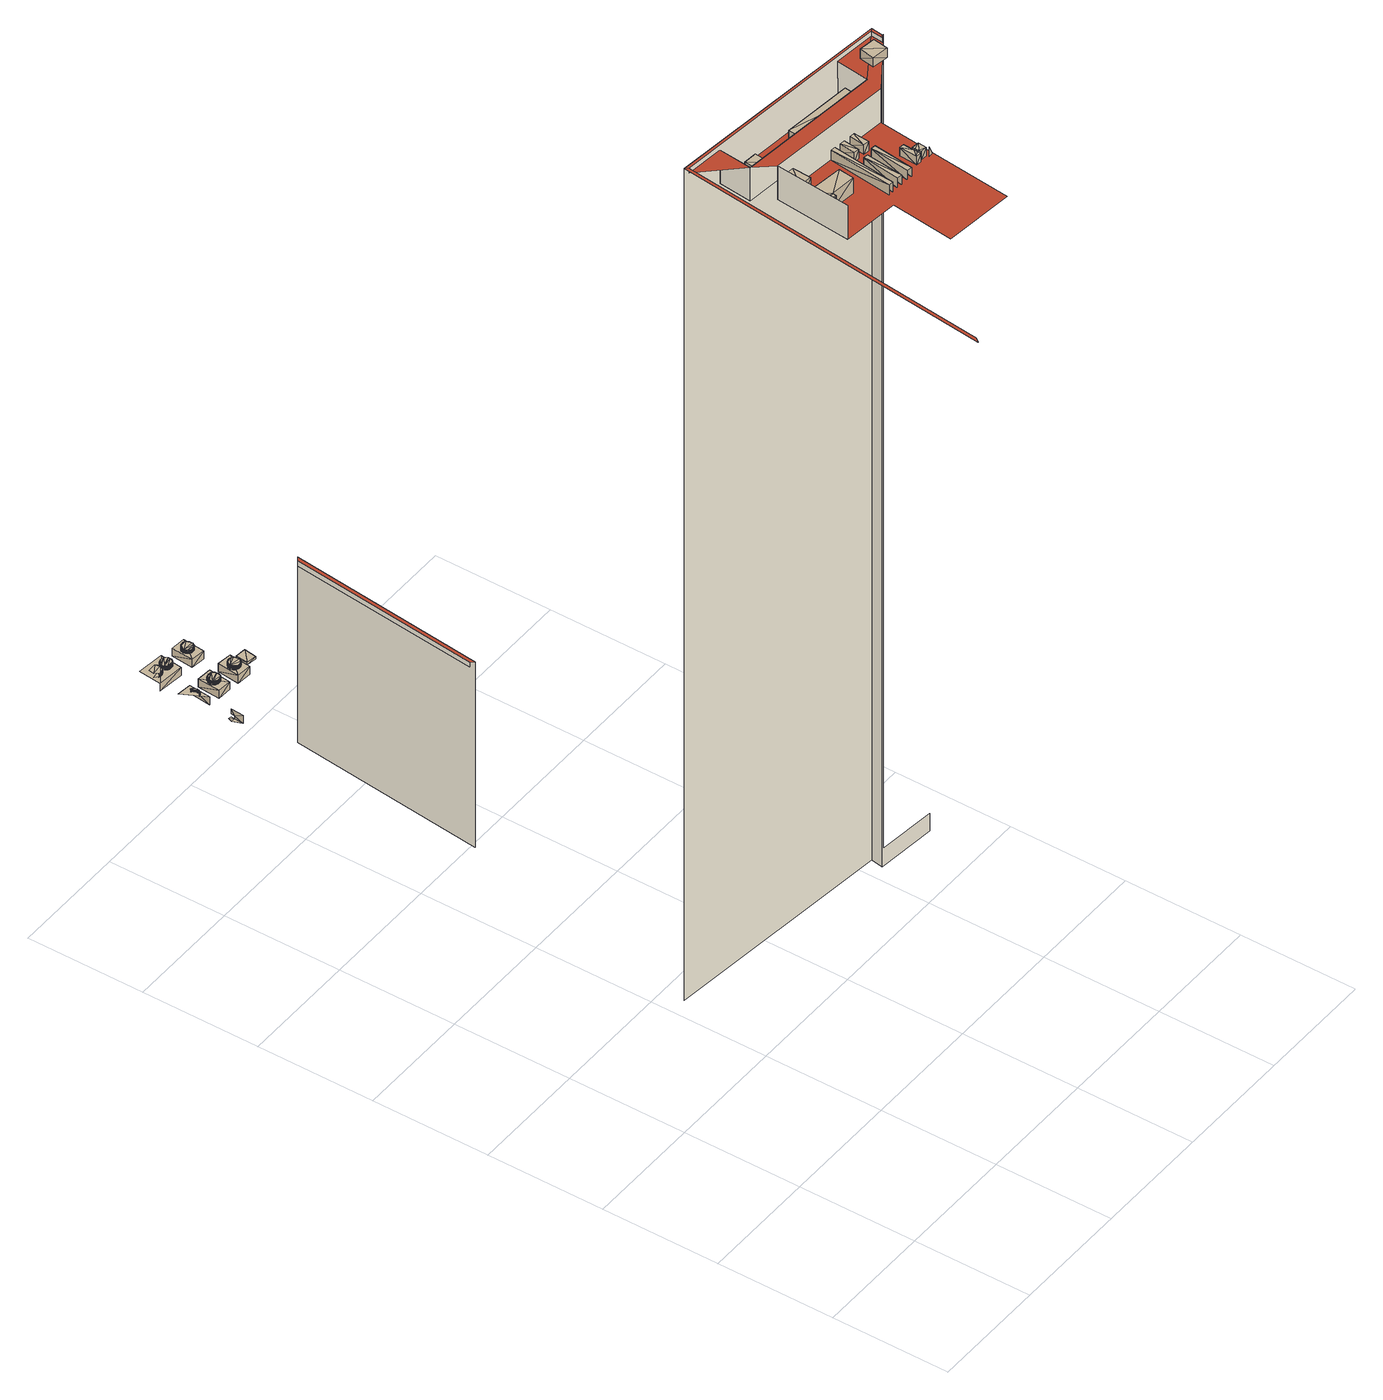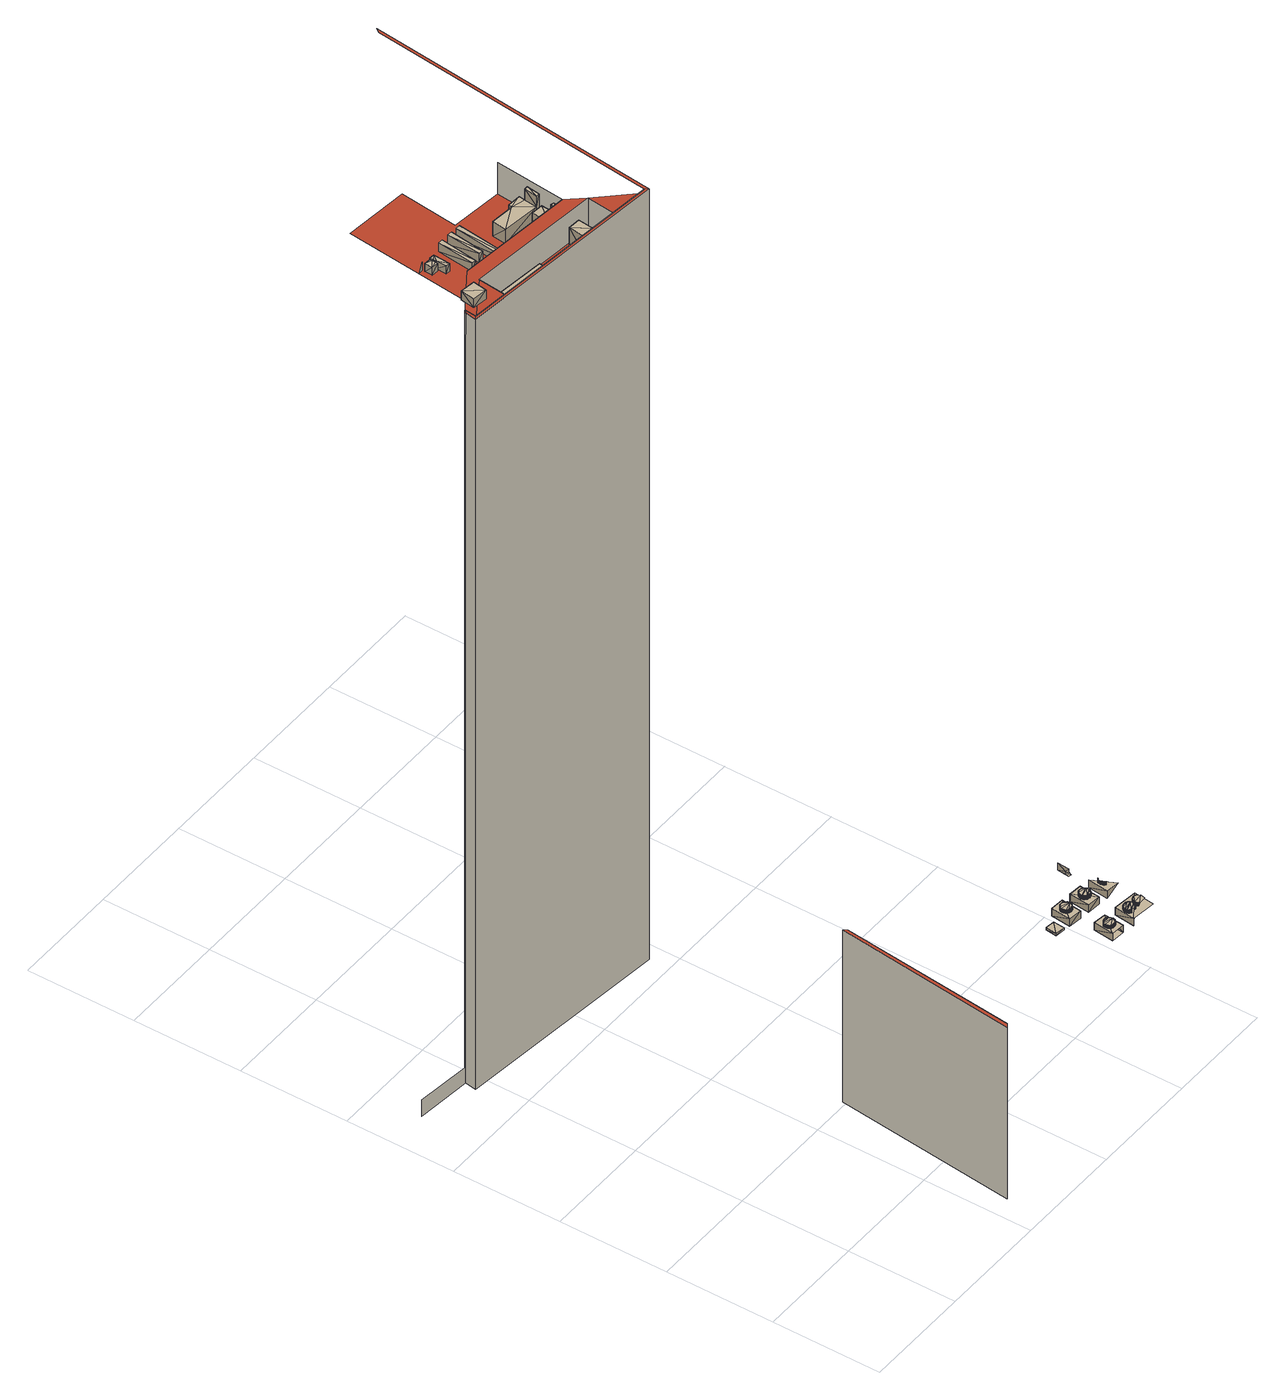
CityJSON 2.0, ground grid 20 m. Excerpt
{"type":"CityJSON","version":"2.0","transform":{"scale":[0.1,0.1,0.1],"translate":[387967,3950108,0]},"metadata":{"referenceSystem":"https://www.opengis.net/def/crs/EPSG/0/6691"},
"CityObjects":{
"building1":{"type":"Building","attributes":{"name":"日経ビル","延べ面積換算係数":"1","大字・町コード":"6","町・丁目コード":"1","13+区市町村コード+大字・町コード+町・丁目コード":"13101006001","地区計画":"大手町・丸の内・有楽町地区","class":"3002","usage":"401","measuredHeight":160.4,"storeysAboveGround":31,"storeysBelowGround":2,"RiverFloodingRiskAttribute.description":"10","RiverFloodingRiskAttribute.rank":"1","RiverFloodingRiskAttribute.depth":0.33,"RiverFloodingRiskAttribute.adminType":"2","RiverFloodingRiskAttribute.scale":"2","HighTideRiskAttribute.description":"2","HighTideRiskAttribute.rank":"1","HighTideRiskAttribute.depth":0.18,"BuildingDetailAttribute.buildingRoofEdgeArea":2373.67,"BuildingDetailAttribute.fireproofStructureType":"1001","BuildingDetailAttribute.urbanPlanType":"21","BuildingDetailAttribute.areaClassificationType":"22","BuildingDetailAttribute.districtsAndZonesType":"10","BuildingDetailAttribute.landUseType":"212","BuildingDetailAttribute.detailedUsage":"1210","BuildingDetailAttribute.specifiedBuildingCoverageRate":80,"BuildingDetailAttribute.specifiedFloorAreaRate":1200,"BuildingDetailAttribute.surveyYear":2021,"BuildingIDAttribute.prefecture":"13","BuildingIDAttribute.city":"13101"},"address":[{"country":"日本","locality":"東京都千代田区大手町一丁目"}],"children":["building1-1"],"geometry":[{"type":"MultiSurface","lod":"2","boundaries":[[[0,1,2,3]],[[4,5,6,7]],[[8,9,10]],[[9,11,12,10]],[[6,5,13,14,15,16]],[[17,18,11,9]],[[12,19,20,21,22,2,8,10]],[[7,6,16,23]],[[12,11,18,19]],[[3,2,22,24]],[[25,26,3,24]],[[27,28,21,17,9,7,23]],[[20,19,18,17]],[[21,20,17]],[[29,28,27,30]],[[29,22,21,28]],[[29,30,31,32]],[[29,32,24,22]],[[33,25,24,32]],[[32,31,34,35,36,33]]],"semantics":{"surfaces":[{"type":"RoofSurface"},{"type":"WallSurface"}],"values":[0,1,0,1,0,1,1,1,0,0,1,0,1,0,1,1,0,0,1,1]}}]},
"building1-1":{"type":"BuildingInstallation","parents":["building1"],"geometry":[{"type":"MultiSurface","lod":"2","boundaries":[[[37,38,39]],[[40,41,42]],[[37,39,43]],[[38,42,39]],[[38,37,44]],[[41,39,42]],[[37,45,44]],[[46,41,40]],[[47,38,44]],[[37,43,48]],[[42,38,47]],[[49,39,41]],[[45,37,48]],[[43,39,50]],[[50,44,45]],[[48,43,50]],[[51,46,40]],[[49,50,39]],[[50,45,48]],[[47,44,50]],[[46,49,41]],[[40,42,52]],[[52,42,47]],[[40,52,51]],[[53,54,55]],[[56,57,58]],[[55,54,59]],[[60,53,55]],[[54,61,59]],[[59,62,55]],[[56,61,54]],[[62,60,55]],[[53,56,54]],[[63,56,58]],[[49,46,51]],[[52,49,51]],[[56,53,60]],[[59,61,62]],[[62,56,60]],[[58,57,64]],[[61,56,62]],[[65,63,58]],[[56,66,57]],[[64,65,58]],[[66,67,57]],[[57,67,64]],[[66,56,63]],[[68,69,70]],[[70,69,71]],[[72,50,49]],[[73,49,52]],[[71,74,70]],[[69,75,71]],[[65,66,63]],[[74,68,70]],[[69,68,75]],[[64,67,65]],[[47,50,76]],[[77,73,52]],[[75,78,71]],[[67,66,65]],[[52,47,76]],[[79,74,71]],[[78,79,71]],[[75,68,78]],[[68,74,79]],[[72,49,73]],[[78,68,79]],[[50,72,76]],[[77,52,76]],[[72,73,77]],[[76,72,77]],[[80,81,82]],[[83,84,82]],[[84,80,82]],[[85,86,87]],[[88,86,85]],[[89,90,87]],[[91,84,83]],[[83,92,91]],[[86,89,87]],[[93,88,90]],[[93,86,88]],[[94,93,90]],[[92,95,91]],[[94,90,89]],[[96,97,98]],[[95,80,84]],[[89,86,94]],[[91,95,84]],[[98,99,100]],[[86,93,94]],[[97,99,98]],[[101,102,100]],[[103,104,105]],[[106,107,108]],[[96,102,97]],[[108,107,109]],[[109,110,108]],[[106,111,107]],[[104,112,105]],[[110,106,108]],[[107,111,109]],[[113,101,100]],[[114,110,109]],[[115,111,106]],[[115,106,110]],[[109,111,114]],[[97,102,101]],[[100,99,113]],[[114,115,110]],[[111,115,114]],[[99,97,113]],[[97,101,113]],[[116,117,118]],[[119,116,118]],[[120,121,122]],[[118,117,123]],[[121,124,122]],[[125,120,122]],[[116,126,117]],[[117,127,123]],[[128,129,122]],[[124,130,122]],[[130,128,122]],[[122,129,125]],[[121,120,131]],[[117,126,127]],[[132,103,105]],[[104,133,112]],[[131,120,125]],[[121,131,134]],[[121,134,124]],[[126,116,119]],[[129,131,125]],[[119,118,135]],[[118,123,135]],[[136,131,129]],[[135,126,119]],[[128,137,129]],[[138,136,129]],[[137,138,129]],[[131,139,134]],[[123,127,135]],[[140,141,138]],[[141,136,138]],[[131,136,139]],[[128,134,137]],[[142,128,130]],[[143,134,128]],[[134,139,137]],[[127,126,135]],[[144,141,140]],[[130,124,142]],[[124,134,143]],[[137,139,145]],[[142,143,128]],[[141,144,136]],[[146,140,138]],[[139,147,145]],[[124,143,142]],[[146,144,140]],[[136,148,139]],[[149,138,137]],[[145,149,137]],[[144,148,136]],[[147,139,148]],[[138,149,146]],[[145,147,149]],[[148,144,146]],[[147,148,149]],[[149,148,146]],[[150,151,152]],[[104,103,132]],[[133,153,112]],[[154,132,105]],[[105,112,154]],[[133,104,132]],[[112,153,154]],[[133,132,154]],[[153,133,154]],[[155,156,157]],[[158,155,157]],[[157,159,158]],[[157,156,160]],[[156,155,160]],[[159,157,160]],[[159,161,158]],[[155,158,162]],[[155,162,160]],[[158,161,162]],[[159,160,162]],[[161,159,162]]]}]},
"building2":{"type":"Building","attributes":{"延べ面積換算係数":"1","大字・町コード":"6","町・丁目コード":"1","13+区市町村コード+大字・町コード+町・丁目コード":"13101006001","地区計画":"大手町・丸の内・有楽町地区","class":"3002","usage":"421","measuredHeight":68.5,"storeysAboveGround":8,"storeysBelowGround":2,"BuildingDetailAttribute.buildingRoofEdgeArea":4080.98,"BuildingDetailAttribute.fireproofStructureType":"1001","BuildingDetailAttribute.urbanPlanType":"21","BuildingDetailAttribute.areaClassificationType":"22","BuildingDetailAttribute.districtsAndZonesType":"10","BuildingDetailAttribute.landUseType":"214","BuildingDetailAttribute.detailedUsage":"1110","BuildingDetailAttribute.specifiedBuildingCoverageRate":80,"BuildingDetailAttribute.specifiedFloorAreaRate":1200,"BuildingDetailAttribute.surveyYear":2021,"BuildingIDAttribute.prefecture":"13","BuildingIDAttribute.city":"13101"},"address":[{"country":"日本","locality":"東京都千代田区大手町一丁目"}],"children":["building2-1"],"geometry":[{"type":"MultiSurface","lod":"2","boundaries":[[[163,164,165,166]],[[167,163,166,168]],[[169,170,167,168]]],"semantics":{"surfaces":[{"type":"WallSurface"},{"type":"RoofSurface"}],"values":[0,1,0]}}]},
"building2-1":{"type":"BuildingInstallation","parents":["building2"],"geometry":[{"type":"MultiSurface","lod":"2","boundaries":[[[171,172,173]],[[173,174,175]],[[171,176,172]],[[177,174,175]],[[171,173,175]],[[175,178,177]],[[179,176,171]],[[180,181,182]],[[183,180,182]],[[180,183,184]],[[185,180,184]],[[183,186,184]],[[187,180,185]],[[187,188,180]],[[185,184,186]],[[181,180,188]],[[183,182,189]],[[187,185,186]],[[183,189,186]],[[190,187,186]],[[191,190,186]],[[192,181,188]],[[188,187,190]],[[186,189,191]],[[189,182,193]],[[188,190,191]],[[189,188,191]],[[192,188,189]],[[193,192,189]],[[194,195,196]],[[197,198,199]],[[200,201,202]],[[202,199,200]],[[203,193,201]],[[204,201,200]],[[204,205,201]],[[199,198,200]],[[198,197,206]],[[192,193,207]],[[205,203,201]],[[208,192,207]],[[200,198,204]],[[209,192,208]],[[193,210,207]],[[197,211,206]],[[198,206,204]],[[209,208,207]],[[203,210,193]],[[197,192,212]],[[210,209,207]],[[204,206,213]],[[212,192,209]],[[197,212,211]],[[206,214,213]],[[215,209,210]],[[206,211,214]],[[205,204,213]],[[216,215,210]],[[213,214,205]],[[212,209,215]],[[210,203,216]],[[214,211,205]],[[212,215,216]],[[203,212,216]],[[205,211,217]],[[211,218,217]],[[194,196,219]],[[212,220,211]],[[211,221,218]],[[222,205,217]],[[220,221,211]],[[205,223,203]],[[217,218,222]],[[205,222,223]],[[218,221,222]],[[220,212,203]],[[223,220,203]],[[222,221,224]],[[225,221,220]],[[222,226,223]],[[221,227,224]],[[225,220,223]],[[228,222,224]],[[226,225,223]],[[227,221,229]],[[229,221,225]],[[226,222,228]],[[227,229,224]],[[229,228,224]],[[229,225,226]],[[228,229,226]],[[230,194,219]],[[195,194,230]],[[231,232,233]],[[234,235,236]],[[237,236,238]],[[239,237,238]],[[238,240,241]],[[234,236,237]],[[238,241,239]],[[234,237,239]],[[241,234,239]],[[242,234,241]],[[243,242,241]],[[244,234,242]],[[234,245,246]],[[244,242,243]],[[243,241,247]],[[247,244,243]],[[248,249,241]],[[246,250,251]],[[252,244,247]],[[253,247,241]],[[254,252,247]],[[255,244,252]],[[256,234,244]],[[255,252,254]],[[254,247,257]],[[257,255,254]],[[258,259,232]],[[260,261,262]],[[245,250,246]],[[263,255,257]],[[264,244,255]],[[265,263,257]],[[263,264,255]],[[257,247,266]],[[257,266,265]],[[264,263,265]],[[266,264,265]],[[256,245,234]],[[249,253,241]],[[248,267,268]],[[262,261,269]],[[256,244,264]],[[266,247,253]],[[270,264,266]],[[271,270,266]],[[272,231,233]],[[273,274,275]],[[274,276,275]],[[277,274,273]],[[278,273,275]],[[279,277,273]],[[276,274,280]],[[275,276,278]],[[276,280,278]],[[281,273,278]],[[256,264,270]],[[266,253,271]],[[280,282,278]],[[280,274,282]],[[282,281,278]],[[283,277,279]],[[284,283,279]],[[274,285,282]],[[286,273,281]],[[256,270,271]],[[287,277,283]],[[284,279,288]],[[287,283,284]],[[269,289,262]],[[288,287,284]],[[253,256,271]],[[281,282,286]],[[282,285,286]],[[286,285,290]],[[285,291,290]],[[292,287,288]],[[285,293,291]],[[294,286,290]],[[295,292,288]],[[290,291,294]],[[288,296,295]],[[297,287,292]],[[291,293,294]],[[297,292,295]],[[248,268,249]],[[298,277,287]],[[296,297,295]],[[299,287,297]],[[294,293,300]],[[301,256,253]],[[296,288,302]],[[261,303,269]],[[293,304,300]],[[300,305,294]],[[306,301,253]],[[297,296,302]],[[304,293,307]],[[299,297,302]],[[300,304,305]],[[288,279,308]],[[309,306,253]],[[304,307,305]],[[298,287,299]],[[288,308,302]],[[310,299,302]],[[311,301,306]],[[289,260,262]],[[307,293,312]],[[294,305,313]],[[314,310,302]],[[315,311,306]],[[316,256,301]],[[305,307,313]],[[298,299,310]],[[307,312,313]],[[317,301,311]],[[314,302,308]],[[315,306,318]],[[317,311,315]],[[310,314,308]],[[249,309,253]],[[318,317,315]],[[298,310,308]],[[313,312,319]],[[231,258,232]],[[320,301,317]],[[312,321,319]],[[312,293,322]],[[294,313,323]],[[324,317,318]],[[318,306,325]],[[326,324,318]],[[312,322,321]],[[323,313,319]],[[261,260,303]],[[324,320,317]],[[286,327,273]],[[316,301,320]],[[328,298,308]],[[326,318,325]],[[320,324,326]],[[325,306,309]],[[274,329,285]],[[330,328,308]],[[325,320,326]],[[256,316,245]],[[321,322,319]],[[277,331,274]],[[322,323,319]],[[294,327,286]],[[320,325,309]],[[332,328,330]],[[285,329,293]],[[333,298,328]],[[316,320,309]],[[334,332,330]],[[332,333,328]],[[322,293,335]],[[294,323,336]],[[330,308,337]],[[338,277,298]],[[323,322,339]],[[330,337,334]],[[322,340,339]],[[245,316,309]],[[333,332,334]],[[249,245,309]],[[322,341,340]],[[342,323,339]],[[337,333,334]],[[343,298,333]],[[250,344,345]],[[346,245,249]],[[347,250,245]],[[348,346,249]],[[337,308,349]],[[250,350,344]],[[351,268,345]],[[339,340,342]],[[345,344,352]],[[347,350,250]],[[353,245,346]],[[348,249,354]],[[344,355,352]],[[249,268,356]],[[353,346,348]],[[352,351,345]],[[354,353,348]],[[340,341,342]],[[347,245,353]],[[322,335,341]],[[336,323,342]],[[356,268,351]],[[343,333,337]],[[344,350,355]],[[354,249,356]],[[357,353,354]],[[358,357,354]],[[352,355,351]],[[347,353,357]],[[354,356,358]],[[355,350,351]],[[349,343,337]],[[351,350,356]],[[350,347,356]],[[347,357,358]],[[356,347,358]],[[342,341,336]],[[359,298,343]],[[308,360,349]],[[341,335,336]],[[361,343,349]],[[362,361,349]],[[308,279,363]],[[336,335,364]],[[365,366,367]],[[359,338,298]],[[366,368,367]],[[369,366,365]],[[338,331,277]],[[366,370,368]],[[371,365,367]],[[372,369,365]],[[335,373,364]],[[374,373,335]],[[367,368,371]],[[368,370,371]],[[361,359,343]],[[293,329,335]],[[375,369,372]],[[376,336,364]],[[377,375,372]],[[349,360,362]],[[366,378,370]],[[379,365,371]],[[371,370,380]],[[370,381,380]],[[382,375,377]],[[380,379,371]],[[383,369,375]],[[370,378,381]],[[384,382,377]],[[382,383,375]],[[377,372,385]],[[380,381,379]],[[364,373,376]],[[377,385,384]],[[381,378,379]],[[331,329,274]],[[383,382,384]],[[385,383,384]],[[386,369,383]],[[372,387,385]],[[373,374,376]],[[388,336,376]],[[389,361,362]],[[379,378,390]],[[378,391,390]],[[374,335,392]],[[386,383,385]],[[393,389,362]],[[378,394,391]],[[395,379,390]],[[387,386,385]],[[279,273,396]],[[390,391,395]],[[391,394,395]],[[376,374,388]],[[397,386,387]],[[359,361,389]],[[362,360,393]],[[308,363,360]],[[398,397,387]],[[374,392,388]],[[359,389,393]],[[395,394,399]],[[400,386,397]],[[394,401,399]],[[360,359,393]],[[400,397,398]],[[398,387,402]],[[402,400,398]],[[388,392,403]],[[294,336,327]],[[404,395,399]],[[405,406,392]],[[392,406,403]],[[407,359,360]],[[408,386,400]],[[387,409,402]],[[401,394,410]],[[411,388,403]],[[412,407,360]],[[399,401,404]],[[327,336,388]],[[335,329,392]],[[401,410,404]],[[413,400,402]],[[394,414,410]],[[415,395,404]],[[403,406,411]],[[413,408,400]],[[416,413,402]],[[406,405,411]],[[417,359,407]],[[279,396,363]],[[402,409,416]],[[418,388,411]],[[404,410,419]],[[410,420,419]],[[419,415,404]],[[408,413,416]],[[412,360,421]],[[410,414,420]],[[409,408,416]],[[405,392,422]],[[411,405,423]],[[423,418,411]],[[405,424,423]],[[417,407,412]],[[419,420,415]],[[405,422,424]],[[418,327,388]],[[379,425,365]],[[360,363,421]],[[338,359,417]],[[420,414,415]],[[421,417,412]],[[408,426,386]],[[427,409,387]],[[428,408,409]],[[366,429,378]],[[430,428,409]],[[423,424,418]],[[365,431,372]],[[415,414,432]],[[424,422,418]],[[433,387,372]],[[338,417,421]],[[414,434,432]],[[392,329,422]],[[378,429,394]],[[363,338,421]],[[435,289,269]],[[436,369,386]],[[409,437,430]],[[438,408,428]],[[273,327,396]],[[439,415,432]],[[418,422,440]],[[432,434,441]],[[422,442,440]],[[434,443,441]],[[444,418,440]],[[434,414,445]],[[446,428,430]],[[338,363,447]],[[446,438,428]],[[442,422,448]],[[434,445,443]],[[439,432,441]],[[449,338,447]],[[450,446,430]],[[440,442,444]],[[451,338,449]],[[363,452,447]],[[430,437,450]],[[444,327,418]],[[442,448,444]],[[441,443,439]],[[451,449,447]],[[414,453,445]],[[454,415,439]],[[438,426,408]],[[427,437,409]],[[452,451,447]],[[443,445,439]],[[438,446,450]],[[422,329,448]],[[455,338,451]],[[426,456,386]],[[437,438,450]],[[444,448,457]],[[454,458,415]],[[452,363,459]],[[414,394,460]],[[395,415,458]],[[448,461,457]],[[439,445,454]],[[448,462,461]],[[463,444,457]],[[451,452,459]],[[463,327,444]],[[445,453,454]],[[455,451,459]],[[464,438,437]],[[465,338,455]],[[457,461,463]],[[465,466,338]],[[467,464,437]],[[414,460,453]],[[448,329,462]],[[461,462,463]],[[459,363,468]],[[455,459,469]],[[466,331,338]],[[470,455,469]],[[463,462,327]],[[465,455,470]],[[471,464,467]],[[427,467,437]],[[462,329,327]],[[469,459,468]],[[470,469,468]],[[472,471,467]],[[426,438,464]],[[363,473,468]],[[465,470,468]],[[456,436,386]],[[327,329,474]],[[269,303,435]],[[329,475,474]],[[379,395,425]],[[471,426,464]],[[427,472,467]],[[475,476,474]],[[363,396,473]],[[426,471,472]],[[476,477,474]],[[396,327,474]],[[427,426,472]],[[431,433,372]],[[478,465,468]],[[479,478,468]],[[480,260,289]],[[366,369,481]],[[475,482,476]],[[483,474,477]],[[466,465,478]],[[468,473,479]],[[475,329,331]],[[466,478,479]],[[272,233,484]],[[473,466,479]],[[427,387,485]],[[483,396,474]],[[477,476,486]],[[394,429,460]],[[425,395,458]],[[476,487,486]],[[488,466,473]],[[476,489,487]],[[490,477,486]],[[491,488,473]],[[486,487,490]],[[492,466,488]],[[475,331,482]],[[476,482,489]],[[491,473,493]],[[487,489,490]],[[492,488,491]],[[493,492,491]],[[477,490,483]],[[331,466,492]],[[473,396,493]],[[490,489,494]],[[489,495,494]],[[489,482,495]],[[483,490,494]],[[494,495,483]],[[495,482,483]],[[331,492,493]],[[396,331,493]],[[496,396,483]],[[483,482,496]],[[482,331,497]],[[482,497,496]],[[331,396,496]],[[497,331,496]],[[303,260,480]],[[426,427,498]],[[499,426,498]],[[500,426,499]],[[427,501,498]],[[502,499,498]],[[503,502,498]],[[502,500,499]],[[498,501,503]],[[500,502,503]],[[456,426,500]],[[427,485,501]],[[501,500,503]],[[485,387,433]],[[435,480,289]],[[366,481,429]],[[456,500,501]],[[485,456,501]],[[365,425,431]],[[481,369,436]],[[504,456,485]],[[505,504,485]],[[303,480,435]],[[506,456,504]],[[505,485,507]],[[506,504,505]],[[507,506,505]],[[508,456,506]],[[485,509,507]],[[508,436,456]],[[510,506,507]],[[511,510,507]],[[512,429,513]],[[429,425,513]],[[510,508,506]],[[258,231,272]],[[485,433,509]],[[507,509,511]],[[508,510,511]],[[509,508,511]],[[425,429,514]],[[429,515,514]],[[516,508,509]],[[429,517,515]],[[518,425,514]],[[519,516,509]],[[514,515,518]],[[509,433,519]],[[436,508,516]],[[515,517,518]],[[436,516,519]],[[433,436,519]],[[429,520,517]],[[521,425,518]],[[518,517,522]],[[517,523,522]],[[524,436,433]],[[525,518,522]],[[526,524,433]],[[429,481,520]],[[425,521,431]],[[525,521,518]],[[523,517,527]],[[522,523,525]],[[517,520,527]],[[523,527,525]],[[481,436,524]],[[433,431,526]],[[525,527,521]],[[527,520,521]],[[528,524,526]],[[529,528,526]],[[528,481,524]],[[526,431,529]],[[530,528,529]],[[531,530,529]],[[530,481,528]],[[521,520,431]],[[529,431,531]],[[520,481,431]],[[481,530,531]],[[431,481,531]],[[484,258,272]],[[532,533,534]],[[534,533,535]],[[536,537,538]],[[537,539,538]],[[538,539,540]],[[539,541,540]],[[542,537,536]],[[543,538,540]],[[544,542,536]],[[541,539,545]],[[540,541,543]],[[541,545,543]],[[546,542,544]],[[542,546,537]],[[547,538,543]],[[536,548,544]],[[548,546,544]],[[545,539,549]],[[543,545,547]],[[545,549,547]],[[547,549,550]],[[549,551,550]],[[552,546,548]],[[553,552,548]],[[554,551,549]],[[555,547,550]],[[552,556,546]],[[548,557,553]],[[556,552,553]],[[557,556,553]],[[558,536,538]],[[555,559,547]],[[560,554,549]],[[550,551,555]],[[551,554,555]],[[539,561,549]],[[558,538,547]],[[562,556,557]],[[561,537,546]],[[563,562,557]],[[555,554,564]],[[565,556,562]],[[554,566,564]],[[564,559,555]],[[565,562,563]],[[563,557,567]],[[554,560,566]],[[561,546,556]],[[567,565,563]],[[564,566,559]],[[533,568,535]],[[566,560,559]],[[539,537,561]],[[548,536,558]],[[565,561,556]],[[549,569,560]],[[559,560,570]],[[557,548,558]],[[557,558,567]],[[560,571,570]],[[572,532,534]],[[573,571,560]],[[574,565,567]],[[575,559,570]],[[576,574,567]],[[547,559,577]],[[570,571,575]],[[578,565,574]],[[571,573,575]],[[578,574,576]],[[576,567,579]],[[578,561,565]],[[577,559,575]],[[579,578,576]],[[567,558,579]],[[575,573,577]],[[573,560,569]],[[573,569,577]],[[561,578,579]],[[535,580,534]],[[558,561,579]],[[561,581,549]],[[582,558,547]],[[583,561,558]],[[584,583,558]],[[585,569,549]],[[577,569,586]],[[569,587,586]],[[588,577,586]],[[587,569,589]],[[586,587,588]],[[587,589,588]],[[580,572,534]],[[590,583,584]],[[591,547,577]],[[592,577,588]],[[593,590,584]],[[583,594,561]],[[589,595,588]],[[592,596,577]],[[595,597,588]],[[589,569,598]],[[590,599,583]],[[600,590,593]],[[584,601,593]],[[592,588,597]],[[602,600,593]],[[595,589,598]],[[603,582,547]],[[600,599,590]],[[597,595,592]],[[604,605,606]],[[598,569,607]],[[593,601,602]],[[595,598,592]],[[599,600,602]],[[601,599,602]],[[584,558,608]],[[594,581,561]],[[592,598,596]],[[585,607,569]],[[596,591,577]],[[598,607,596]],[[609,603,547]],[[610,599,601]],[[611,610,601]],[[606,605,612]],[[583,599,594]],[[601,584,608]],[[596,607,613]],[[607,614,613]],[[601,608,611]],[[615,610,611]],[[616,615,611]],[[599,610,594]],[[611,608,616]],[[608,558,582]],[[607,617,614]],[[618,596,613]],[[610,615,594]],[[594,615,616]],[[608,594,616]],[[619,617,607]],[[618,620,596]],[[613,614,618]],[[614,617,618]],[[621,594,608]],[[622,621,608]],[[623,624,625]],[[626,623,625]],[[627,626,625]],[[625,624,627]],[[624,623,628]],[[624,628,627]],[[629,623,626]],[[630,629,626]],[[549,581,631]],[[618,617,632]],[[627,628,633]],[[627,634,626]],[[628,635,633]],[[581,594,621]],[[608,582,622]],[[636,629,630]],[[634,636,630]],[[628,623,636]],[[617,637,632]],[[633,635,638]],[[623,629,636]],[[630,626,634]],[[635,628,636]],[[627,633,634]],[[635,639,638]],[[621,622,582]],[[638,639,640]],[[609,547,591]],[[639,641,640]],[[632,620,618]],[[642,636,634]],[[638,643,633]],[[581,621,582]],[[644,642,634]],[[645,638,640]],[[632,637,646]],[[634,647,644]],[[648,636,642]],[[648,642,644]],[[641,639,649]],[[605,650,612]],[[619,651,637]],[[637,651,646]],[[645,643,638]],[[585,549,652]],[[647,648,644]],[[653,581,582]],[[639,635,654]],[[655,654,635]],[[620,632,646]],[[640,641,645]],[[656,653,582]],[[639,654,649]],[[641,649,645]],[[637,617,619]],[[549,631,652]],[[646,651,620]],[[653,657,581]],[[658,656,582]],[[659,604,606]],[[645,649,643]],[[568,533,660]],[[633,643,661]],[[651,619,620]],[[662,636,648]],[[634,663,647]],[[649,654,643]],[[664,653,656]],[[665,648,647]],[[619,607,585]],[[596,620,591]],[[666,665,647]],[[667,664,656]],[[657,668,581]],[[664,657,653]],[[643,654,661]],[[654,655,661]],[[669,655,635]],[[656,658,667]],[[670,665,666]],[[662,648,665]],[[671,670,666]],[[657,664,667]],[[668,631,581]],[[658,657,667]],[[661,655,672]],[[658,582,673]],[[670,662,665]],[[655,674,672]],[[666,647,663]],[[675,633,661]],[[666,663,671]],[[620,619,676]],[[677,661,672]],[[612,678,606]],[[619,679,676]],[[668,657,658]],[[674,655,680]],[[591,620,676]],[[619,585,679]],[[673,668,658]],[[672,674,677]],[[582,603,673]],[[674,680,677]],[[655,681,680]],[[682,661,677]],[[662,670,671]],[[676,679,591]],[[663,662,671]],[[679,585,591]],[[683,668,673]],[[533,532,660]],[[684,683,673]],[[682,675,661]],[[677,680,682]],[[683,685,668]],[[686,635,636]],[[680,681,682]],[[591,585,687]],[[673,688,684]],[[689,662,663]],[[585,690,687]],[[685,683,684]],[[691,689,663]],[[655,669,681]],[[688,685,684]],[[673,603,688]],[[692,636,662]],[[668,685,631]],[[631,685,688]],[[609,591,687]],[[693,689,691]],[[694,662,689]],[[663,695,691]],[[603,631,688]],[[696,693,691]],[[690,585,652]],[[678,659,606]],[[687,690,697]],[[535,568,580]],[[693,694,689]],[[697,609,687]],[[690,698,697]],[[682,681,699]],[[691,695,696]],[[698,690,652]],[[681,700,699]],[[699,675,682]],[[697,698,609]],[[694,693,696]],[[698,652,609]],[[701,631,603]],[[681,669,700]],[[702,703,631]],[[704,705,603]],[[706,701,603]],[[695,694,696]],[[707,669,635]],[[675,708,633]],[[631,709,652]],[[710,603,609]],[[660,532,572]],[[701,702,631]],[[703,709,631]],[[609,652,711]],[[603,705,706]],[[652,712,711]],[[702,701,706]],[[713,609,711]],[[705,702,706]],[[699,700,675]],[[712,652,714]],[[663,634,715]],[[711,712,713]],[[704,603,710]],[[652,709,714]],[[710,609,713]],[[712,714,713]],[[703,702,705]],[[700,669,675]],[[704,703,705]],[[713,714,716]],[[709,717,714]],[[714,717,716]],[[718,703,704]],[[710,713,716]],[[719,718,704]],[[718,709,703]],[[704,710,719]],[[716,717,710]],[[717,709,710]],[[720,718,719]],[[720,709,718]],[[721,720,719]],[[719,710,721]],[[709,720,710]],[[720,721,710]],[[675,669,722]],[[692,662,694]],[[669,723,722]],[[724,694,695]],[[725,724,695]],[[722,726,675]],[[722,723,727]],[[634,633,728]],[[695,663,715]],[[723,729,727]],[[727,730,722]],[[731,724,725]],[[724,692,694]],[[732,731,725]],[[695,715,725]],[[729,723,733]],[[730,726,722]],[[723,669,734]],[[727,729,730]],[[708,735,633]],[[731,692,724]],[[729,733,730]],[[723,734,733]],[[736,731,732]],[[725,715,732]],[[737,736,732]],[[686,636,692]],[[634,728,715]],[[669,738,734]],[[736,692,731]],[[730,733,726]],[[675,726,739]],[[580,660,572]],[[732,715,737]],[[733,734,726]],[[692,736,737]],[[715,692,737]],[[726,734,739]],[[734,738,739]],[[568,660,580]],[[669,707,738]],[[740,692,715]],[[741,742,715]],[[742,740,715]],[[739,738,743]],[[744,692,740]],[[743,745,739]],[[738,746,743]],[[747,740,742]],[[748,635,686]],[[633,735,728]],[[738,749,746]],[[650,605,750]],[[751,747,742]],[[747,744,740]],[[743,746,745]],[[742,741,751]],[[675,739,708]],[[746,749,745]],[[744,747,751]],[[707,635,748]],[[686,692,744]],[[741,744,751]],[[741,715,728]],[[738,707,749]],[[708,739,745]],[[745,749,752]],[[749,753,752]],[[754,744,741]],[[749,755,753]],[[756,745,752]],[[757,754,741]],[[752,753,756]],[[686,744,754]],[[741,728,757]],[[753,755,756]],[[605,604,750]],[[754,757,728]],[[686,754,728]],[[755,749,758]],[[745,756,759]],[[756,755,760]],[[755,761,760]],[[755,758,761]],[[759,756,760]],[[749,707,758]],[[760,761,759]],[[761,758,759]],[[745,759,708]],[[762,686,728]],[[763,762,728]],[[759,758,764]],[[765,686,762]],[[728,766,763]],[[764,708,759]],[[758,767,764]],[[765,762,763]],[[758,707,767]],[[766,765,763]],[[750,604,659]],[[748,686,765]],[[764,767,708]],[[767,707,708]],[[768,765,766]],[[766,728,735]],[[769,768,766]],[[748,765,768]],[[766,735,769]],[[748,768,769]],[[735,748,769]],[[708,707,770]],[[771,707,748]],[[708,772,735]],[[770,773,708]],[[707,774,770]],[[775,776,708]],[[771,777,707]],[[776,772,708]],[[707,778,774]],[[775,708,773]],[[778,707,779]],[[770,774,773]],[[774,778,773]],[[780,748,735]],[[707,777,779]],[[781,780,735]],[[771,748,780]],[[781,735,772]],[[773,778,775]],[[778,779,775]],[[771,780,781]],[[772,771,781]],[[779,777,775]],[[777,776,775]],[[782,771,772]],[[776,783,772]],[[783,782,772]],[[777,771,782]],[[784,783,776]],[[776,777,785]],[[786,777,782]],[[777,787,785]],[[786,782,783]],[[784,776,785]],[[787,777,786]],[[784,786,783]],[[785,787,784]],[[787,786,784]],[[678,750,659]],[[788,789,790]],[[790,789,791]],[[789,792,791]],[[793,788,790]],[[794,792,789]],[[788,794,789]],[[790,791,795]],[[793,790,795]],[[791,792,795]],[[794,788,793]],[[795,794,793]],[[792,794,795]]]}]}
},
"vertices":[
[169,8,1589],[175,16,1589],[234,557,1589],[230,563,1589],[307,333,1581],[307,333,1517],[319,463,1517],[319,463,1581],[234,557,1581],[293,493,1581],[299,550,1581],[293,493,1518],[299,549,1518],[404,322,1517],[392,214,1517],[512,201,1517],[537,439,1517],[543,466,1581],[543,466,1518],[549,522,1518],[549,523,1581],[622,515,1581],[622,515,1589],[537,439,1581],[628,519,1589],[628,519,7],[230,563,7],[621,494,1581],[620,494,1581],[620,494,1589],[621,494,1589],[627,498,1589],[625,498,1589],[625,498,7],[627,498,40],[726,487,40],[726,487,7],
[315,394,1569],[315,394,1517],[322,394,1547],[320,383,1517],[320,383,1547],[322,394,1517],[322,394,1569],[318,419,1517],[318,419,1569],[346,381,1547],[325,419,1517],[325,419,1569],[347,388,1547],[325,419,1547],[346,381,1517],[347,388,1517],[323,463,1517],[321,448,1517],[321,448,1568],[328,462,1517],[326,429,1517],[326,429,1556],[327,447,1568],[323,463,1568],[327,447,1517],[328,462,1568],[328,462,1556],[348,427,1556],[350,460,1556],[350,460,1517],[348,427,1517],[342,492,1555],[319,494,1555],[319,494,1518],[322,523,1518],[394,410,1547],[391,383,1547],[342,492,1518],[322,523,1555],[394,410,1517],[391,383,1517],[345,521,1555],[345,521,1518],[431,451,1517],[418,340,1517],[418,340,1536],[426,339,1536],[431,451,1536],[437,339,1536],[445,403,1536],[437,339,1517],[446,338,1536],[445,403,1517],[446,338,1517],[439,450,1536],[426,339,1517],[453,402,1536],[453,402,1517],[439,450,1517],[459,337,1535],[468,406,1535],[459,337,1517],[468,406,1517],[468,336,1517],[476,405,1535],[468,336,1535],[423,494,1518],[423,494,1541],[426,520,1518],[450,449,1517],[447,421,1517],[447,421,1535],[456,420,1535],[450,449,1535],[456,420,1517],[426,520,1541],[476,405,1517],[459,448,1535],[459,448,1517],[478,418,1535],[468,419,1535],[468,419,1517],[478,418,1517],[502,344,1533],[493,345,1533],[493,345,1517],[471,447,1517],[495,376,1533],[502,344,1517],[480,446,1535],[471,447,1535],[502,356,1517],[502,350,1517],[495,376,1517],[502,350,1533],[543,480,1518],[543,480,1541],[502,356,1533],[480,446,1517],[505,350,1533],[505,356,1517],[505,350,1517],[505,356,1533],[505,346,1517],[505,346,1533],[503,375,1517],[503,375,1533],[517,345,1533],[505,361,1517],[517,345,1517],[505,361,1533],[518,360,1533],[518,360,1517],[518,341,1517],[518,341,1535],[526,341,1517],[546,507,1541],[546,507,1518],[573,500,1581],[569,474,1581],[569,474,1599],[573,500,1599],[597,470,1599],[597,470,1581],[601,496,1599],[601,496,1581],
[355,1324,359],[355,1324,350],[320,1000,350],[320,1000,359],[362,1329,359],[325,994,359],[325,994,6],[362,1329,6],
[26,1200,368],[25,1185,377],[25,1185,362],[19,1201,362],[26,1200,362],[27,1207,377],[22,1208,362],[27,1207,362],[27,1207,368],[24,1260,383],[23,1259,383],[23,1259,377],[24,1260,377],[25,1260,377],[25,1260,383],[25,1261,377],[25,1261,383],[26,1262,383],[26,1262,377],[26,1261,383],[26,1261,377],[27,1263,383],[27,1263,377],[34,1284,377],[9,1287,377],[30,1247,377],[22,1275,383],[24,1275,383],[23,1275,383],[24,1275,377],[22,1275,377],[23,1275,377],[28,1267,377],[24,1274,377],[26,1273,377],[24,1274,383],[27,1264,377],[27,1264,383],[27,1265,383],[27,1265,377],[26,1273,383],[28,1267,383],[25,1273,377],[25,1273,383],[27,1266,383],[27,1266,377],[26,1272,377],[26,1272,383],[30,1247,362],[27,1268,383],[26,1271,383],[26,1271,377],[27,1268,377],[27,1271,377],[27,1269,383],[27,1269,377],[27,1271,383],[27,1270,377],[27,1270,383],[34,1284,362],[58,1316,377],[13,1321,377],[13,1321,362],[25,1329,384],[22,1330,384],[23,1330,384],[24,1329,384],[23,1330,377],[24,1329,377],[22,1330,377],[25,1329,377],[26,1329,384],[26,1329,377],[27,1329,384],[36,1337,384],[18,1336,384],[27,1329,377],[18,1336,377],[36,1337,377],[34,1345,384],[20,1345,384],[28,1329,384],[33,1331,377],[28,1329,377],[29,1329,384],[33,1331,384],[29,1329,377],[62,1354,377],[17,1359,377],[73,1242,377],[49,1244,377],[49,1244,362],[30,1329,384],[31,1330,384],[30,1329,377],[31,1330,377],[20,1345,377],[34,1345,377],[52,1282,362],[32,1330,384],[32,1330,377],[58,1316,362],[53,1259,377],[53,1259,384],[53,1260,377],[53,1260,384],[54,1258,384],[53,1261,377],[54,1258,377],[53,1261,384],[53,1262,377],[53,1262,384],[54,1257,384],[54,1257,377],[53,1263,384],[53,1263,377],[55,1256,384],[55,1256,377],[73,1242,362],[53,1264,377],[53,1264,384],[56,1255,384],[53,1265,384],[53,1265,377],[56,1255,377],[57,1255,377],[57,1255,384],[59,1253,384],[57,1254,384],[53,1266,377],[34,1332,384],[57,1254,377],[52,1282,377],[53,1266,384],[54,1266,377],[34,1332,377],[54,1266,384],[59,1253,377],[36,1336,377],[58,1254,384],[34,1333,384],[54,1267,384],[54,1267,377],[58,1254,377],[34,1333,377],[36,1336,384],[35,1333,384],[35,1333,377],[55,1268,377],[36,1335,384],[55,1268,384],[56,1269,384],[56,1269,377],[35,1334,384],[36,1335,377],[35,1334,377],[67,1270,377],[60,1253,384],[67,1270,384],[60,1253,377],[71,1264,384],[61,1253,384],[62,1253,384],[61,1253,377],[58,1270,384],[58,1270,377],[62,1253,377],[69,1255,384],[56,1270,377],[56,1270,384],[57,1270,384],[57,1270,377],[63,1253,384],[34,1344,384],[34,1344,377],[36,1338,384],[36,1341,384],[36,1338,377],[63,1253,377],[36,1342,384],[36,1342,377],[35,1343,377],[36,1339,384],[36,1339,377],[35,1343,384],[36,1341,377],[36,1340,384],[36,1340,377],[66,1253,384],[66,1253,377],[64,1253,384],[64,1253,377],[69,1255,377],[58,1271,377],[40,1333,377],[40,1333,384],[39,1334,377],[39,1334,384],[40,1332,384],[39,1335,384],[39,1335,377],[40,1332,377],[58,1271,384],[59,1271,384],[41,1331,384],[59,1271,377],[41,1331,377],[39,1337,384],[39,1337,377],[39,1336,377],[39,1336,384],[41,1330,384],[42,1330,384],[41,1330,377],[42,1330,377],[42,1329,384],[42,1329,377],[60,1271,377],[65,1253,384],[39,1338,377],[39,1338,384],[60,1271,384],[65,1253,377],[40,1339,384],[40,1339,377],[71,1264,377],[43,1328,384],[43,1328,377],[40,1340,377],[44,1328,384],[40,1340,384],[44,1328,377],[61,1271,377],[41,1341,377],[62,1272,384],[61,1271,384],[67,1254,384],[46,1327,384],[46,1327,377],[41,1341,384],[62,1272,377],[67,1254,377],[45,1327,384],[42,1342,384],[42,1342,377],[45,1327,377],[68,1255,384],[63,1271,377],[41,1342,377],[41,1342,384],[68,1255,377],[63,1271,384],[63,1272,377],[63,1272,384],[54,1344,377],[52,1327,384],[52,1327,377],[47,1327,384],[54,1344,384],[47,1327,377],[58,1339,377],[42,1343,377],[58,1335,377],[42,1343,384],[77,1280,362],[58,1335,384],[49,1327,377],[49,1327,384],[43,1344,377],[64,1271,377],[43,1343,377],[64,1271,384],[43,1343,384],[65,1271,377],[43,1344,384],[48,1327,384],[69,1256,377],[65,1271,384],[69,1256,384],[48,1327,377],[70,1256,384],[70,1256,377],[44,1344,384],[44,1344,377],[70,1257,384],[55,1329,384],[66,1271,377],[47,1345,377],[70,1257,377],[47,1345,384],[66,1271,384],[67,1271,384],[67,1271,377],[50,1327,384],[71,1259,384],[72,1261,384],[50,1327,377],[71,1259,377],[71,1258,377],[71,1258,384],[51,1327,384],[51,1327,377],[72,1261,377],[68,1270,377],[68,1270,384],[69,1269,384],[69,1269,377],[71,1260,384],[71,1260,377],[77,1280,377],[58,1339,384],[71,1266,384],[71,1266,377],[62,1354,362],[55,1329,377],[70,1268,377],[70,1268,384],[72,1262,384],[70,1267,384],[70,1267,377],[72,1262,377],[72,1263,384],[72,1263,377],[71,1267,377],[71,1267,384],[71,1265,377],[71,1265,384],[53,1328,377],[53,1328,384],[54,1329,384],[54,1329,377],[54,1328,384],[54,1328,377],[56,1330,384],[56,1330,377],[57,1331,384],[57,1331,377],[58,1333,384],[58,1333,377],[57,1332,384],[57,1332,377],[53,1344,384],[53,1344,377],[55,1343,377],[55,1343,384],[58,1334,384],[55,1342,384],[55,1342,377],[58,1334,377],[57,1340,384],[57,1340,377],[56,1342,377],[56,1342,384],[58,1336,384],[57,1341,377],[58,1336,377],[57,1341,384],[58,1337,384],[58,1337,377],[58,1338,384],[58,1338,377],[116,1238,377],[91,1240,377],[91,1240,362],[95,1278,362],[96,1254,377],[96,1254,384],[96,1255,377],[96,1255,384],[95,1256,377],[95,1256,384],[96,1253,384],[95,1257,377],[96,1253,377],[95,1257,384],[97,1252,384],[95,1258,377],[97,1252,377],[95,1258,384],[95,1259,377],[95,1259,384],[98,1251,384],[98,1251,377],[96,1260,384],[96,1260,377],[98,1250,384],[98,1250,377],[103,1248,377],[96,1262,377],[96,1262,384],[103,1248,384],[99,1250,384],[99,1250,377],[96,1261,377],[100,1249,384],[96,1261,384],[100,1249,377],[95,1278,377],[98,1264,384],[97,1262,377],[97,1262,384],[116,1238,362],[97,1263,384],[101,1249,384],[97,1263,377],[101,1249,377],[98,1264,377],[102,1248,384],[102,1248,377],[120,1275,362],[111,1250,384],[111,1250,377],[104,1248,384],[104,1248,377],[109,1266,384],[99,1265,377],[99,1265,384],[100,1265,377],[100,1265,384],[105,1248,384],[109,1266,377],[101,1266,377],[105,1248,377],[109,1249,384],[100,1266,384],[102,1266,377],[100,1266,377],[101,1266,384],[107,1248,384],[106,1248,384],[107,1248,377],[106,1248,377],[114,1255,377],[105,1310,377],[81,1313,377],[81,1313,362],[102,1266,384],[109,1249,377],[112,1264,377],[108,1248,384],[108,1248,377],[84,1350,362],[103,1267,377],[103,1267,384],[108,1249,384],[108,1249,377],[104,1267,384],[104,1267,377],[107,1267,384],[107,1267,377],[110,1249,384],[110,1249,377],[86,1328,383],[86,1329,383],[86,1329,377],[86,1328,377],[86,1330,377],[86,1330,383],[87,1327,383],[87,1327,377],[114,1255,384],[105,1267,377],[85,1331,377],[87,1326,377],[85,1331,383],[87,1326,383],[105,1267,384],[85,1332,377],[85,1332,383],[86,1333,377],[86,1333,383],[88,1325,383],[86,1335,377],[88,1325,377],[86,1334,377],[106,1267,377],[89,1324,377],[89,1324,383],[86,1334,383],[84,1350,377],[106,1267,384],[112,1264,384],[111,1251,384],[86,1335,383],[86,1336,383],[111,1251,377],[112,1252,384],[112,1252,377],[105,1310,362],[120,1275,377],[86,1336,377],[92,1322,383],[92,1322,377],[112,1251,384],[90,1323,383],[90,1323,377],[112,1251,377],[113,1252,384],[90,1339,383],[91,1323,383],[91,1323,377],[87,1336,377],[113,1252,377],[87,1336,383],[90,1339,377],[108,1266,377],[87,1337,377],[109,1348,362],[108,1266,384],[87,1337,383],[88,1338,383],[88,1338,377],[113,1253,384],[113,1253,377],[114,1254,384],[103,1326,383],[110,1265,377],[114,1254,377],[93,1322,383],[110,1265,384],[93,1322,377],[99,1323,383],[94,1322,383],[95,1322,383],[95,1322,377],[94,1322,377],[111,1264,377],[111,1264,384],[89,1339,377],[89,1339,383],[114,1256,384],[114,1257,384],[114,1258,384],[114,1258,377],[114,1257,377],[114,1256,377],[101,1339,383],[101,1339,377],[113,1261,384],[113,1261,377],[112,1263,377],[112,1263,384],[113,1263,377],[113,1263,384],[99,1323,377],[113,1262,377],[113,1262,384],[114,1259,384],[114,1259,377],[114,1260,384],[114,1260,377],[90,1340,377],[90,1340,383],[96,1322,383],[96,1322,377],[93,1341,377],[91,1340,377],[103,1326,377],[91,1340,383],[92,1340,377],[97,1322,383],[97,1322,377],[92,1340,383],[93,1341,383],[104,1330,377],[98,1322,383],[98,1322,377],[94,1341,383],[94,1341,377],[100,1324,383],[101,1325,377],[100,1324,377],[95,1341,377],[101,1325,383],[96,1341,377],[95,1341,383],[101,1324,383],[104,1330,383],[96,1341,383],[109,1348,377],[101,1324,377],[97,1341,377],[97,1341,383],[102,1325,383],[98,1341,383],[98,1341,377],[102,1325,377],[99,1340,383],[99,1340,377],[98,1340,377],[98,1340,383],[103,1327,383],[103,1327,377],[100,1340,377],[104,1328,383],[104,1328,377],[100,1340,383],[104,1329,383],[104,1329,377],[102,1338,377],[104,1332,383],[104,1332,377],[102,1337,377],[102,1338,383],[103,1337,377],[103,1336,377],[103,1336,383],[102,1337,383],[103,1337,383],[104,1331,383],[104,1331,377],[104,1333,383],[104,1333,377],[104,1334,377],[104,1335,377],[104,1334,383],[104,1335,383],[147,1250,367],[130,1252,367],[130,1252,362],[132,1273,362],[132,1273,367],[147,1250,362],[150,1271,367],[150,1271,362]
]}
